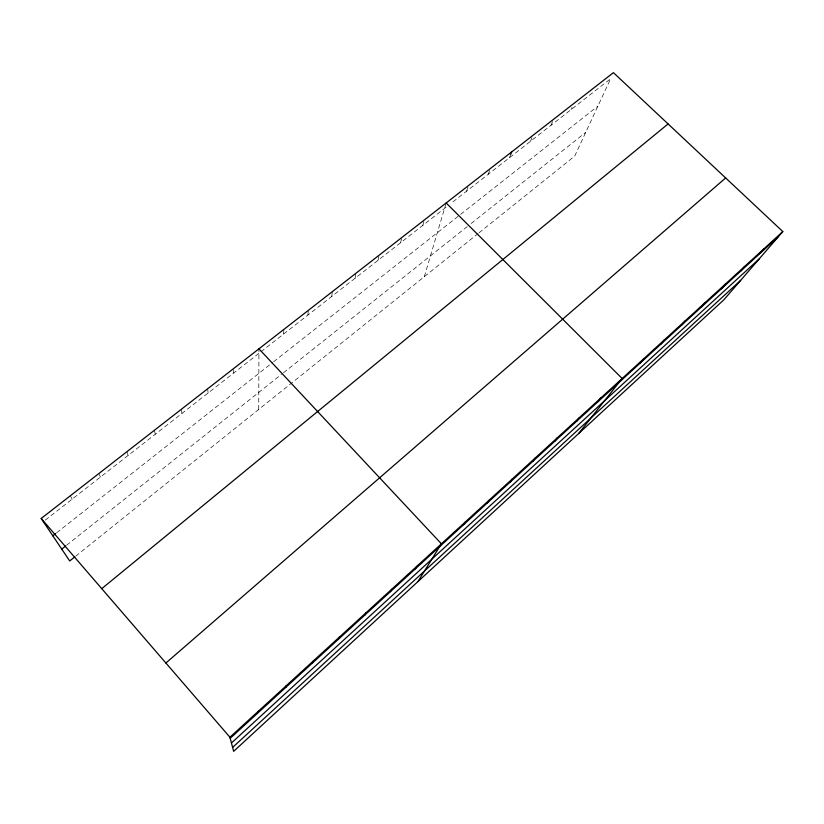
<?xml version="1.0" encoding="UTF-8"?>
<svg xmlns="http://www.w3.org/2000/svg" width="824" height="824" viewBox="0 0 824 824"><rect width="100%" height="100%" fill="white"/><g stroke="black" fill="none" stroke-linecap="round" stroke-linejoin="round"><path stroke-width="0.62" stroke-dasharray="4.12 3.09" d="M258.726 409.425L258.942 348.83M283.631 334.029L283.878 329.404M307.888 315.098L308.351 310.339M331.701 296.506L332.371 291.624M355.082 278.255L355.958 273.249M378.051 260.322L379.112 255.213M400.608 242.709L401.854 237.487M422.774 225.405L424.206 220.08M424.298 276.679L445.836 204.064M466.59 191.189L468.022 186.77M488.251 174.276L489.806 169.785M509.531 157.662L510.798 154.243M530.44 141.337L532.706 135.548M550.999 125.289L552.925 120.592M571.207 109.51L572.052 107.532M75.726 556.138L478.095 233.553M479.053 232.78L574.699 156.097L610.594 78.754L450.563 203.703M66.6 545.251L281.53 374.312M283.466 372.767L469.258 224.993M471.184 223.469L585.71 132.376M56.743 532.695L272.682 362.488M273.671 361.705L458.608 215.929M460.606 214.353L597.884 106.141M45.32 520.099L258.932 353.321M260.909 351.776L446.557 206.834M70.339 495.77L72.172 499.138M99.282 474.408L100.435 477.075M126.896 451.707L128.142 455.435M154.335 430.324L155.314 434.217M181.249 409.363L181.97 413.411M207.648 388.794L208.112 392.997M233.594 369.708L233.758 372.973"/><path stroke-width="1.24" d="M258.283 712.585L258.303 711.266M285.794 687.412L286.093 685.856M312.749 662.754L313.305 660.961M510.798 154.243L511.642 151.956M339.148 638.59L339.972 636.571M365.032 614.91L366.093 612.675M390.391 591.694L391.699 589.263M415.265 568.941L416.789 566.304M417.902 581.61L441.396 543.809L258.942 348.83M463.562 524.734L465.529 521.736M487.025 503.268L489.188 500.096M510.046 482.195L512.404 478.868M532.634 461.522L535.178 458.031M554.809 441.242L557.529 437.585M576.573 421.322L579.468 417.531M597.936 401.762L600.995 397.827M578.582 433.609L622.141 378.494L446.155 202.972M640.155 363.137L643.523 358.934M660.992 344.061L664.515 339.735M681.458 325.336L685.125 320.876M701.564 306.94L705.365 302.367M721.299 288.874L725.244 284.187M740.704 271.127L744.772 266.327M759.759 253.679L763.951 248.786M782.8 231.554L723.956 299.709L233.645 751.344L229.917 737.233L41.2 518.471L613.427 72.656L782.8 231.554L229.917 737.233M232.605 747.419L740.642 280.376M230.195 738.294L778.484 236.54M231.441 743.001L759.131 258.963M165.892 663.011L725.656 177.943M101.754 588.666L668.089 123.93M74.716 556.942L69.7 560.969L41.2 518.471M61.749 549.114L65.632 546.024M52.818 535.796L55.764 533.478"/></g></svg>
